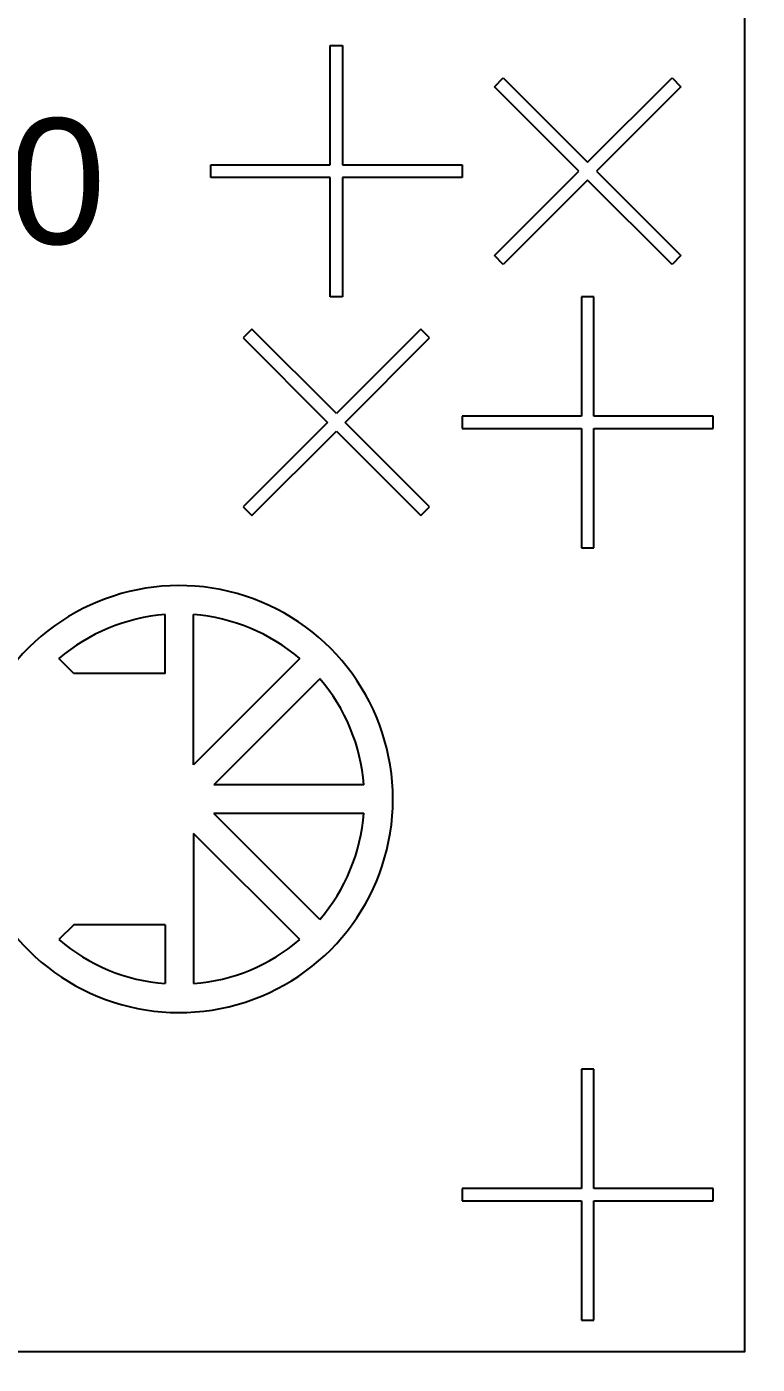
# Model space of a CAD drawing. Header units: inches. Extents: x -271009 to 5700, y -37000 to 38138.
# Drawn here: x -127951 to -125000, y 17255 to 22660 of the extents above; entities that cross this region are included whole.
import ezdxf

# ---------------------------------------------------------------- set-up
doc = ezdxf.new("R2010")
doc.units = ezdxf.units.IN
doc.header["$MEASUREMENT"] = 0
doc.styles.get("Standard").update_dxf_attribs({"font": 'arial.ttf'})

msp = doc.modelspace()

# ---------------------------------------------------------------- linework, layer by layer
for p, q in [((-126725.5, 22101.6), (-126725.5, 22583.8)), ((-126725.5, 22583.8), (-126674.7, 22583.8)), ((-126674.7, 22583.8), (-126674.7, 22101.6)), ((-126061.9, 22417.2), (-126026, 22453)), ((-126026, 22453), (-125685.1, 22112.1)), ((-125685.1, 22112.1), (-125344.2, 22453)), ((-125344.2, 22453), (-125308.3, 22417.2)), ((-125721, 22076.3), (-126061.9, 22417.2)), ((-125308.3, 22417.2), (-125649.2, 22076.3)), ((-127207.6, 22050.9), (-127207.6, 22101.6)), ((-127207.6, 22101.6), (-126725.5, 22101.6)), ((-126674.7, 22101.6), (-126192.6, 22101.6)), ((-126192.6, 22101.6), (-126192.6, 22050.9)), ((-126061.9, 21735.3), (-125721, 22076.3)), ((-125649.2, 22076.3), (-125308.3, 21735.3)), ((-126725.5, 22050.9), (-127207.6, 22050.9)), ((-126725.5, 21568.8), (-126725.5, 22050.9)), ((-126192.6, 22050.9), (-126674.7, 22050.9)), ((-126674.7, 22050.9), (-126674.7, 21568.8)), ((-125685.1, 22040.4), (-126026, 21699.5)), ((-125344.2, 21699.5), (-125685.1, 22040.4)), ((-126026, 21699.5), (-126061.9, 21735.3)), ((-125308.3, 21735.3), (-125344.2, 21699.5)), ((-126674.7, 21568.8), (-126725.5, 21568.8)), ((-125659.8, 21568.8), (-125710.5, 21568.8)), ((-125710.5, 21568.8), (-125710.5, 21086.6)), ((-125659.8, 21086.6), (-125659.8, 21568.8)), ((-127041, 21438), (-127076.9, 21402.2)), ((-126700.1, 21097.1), (-127041, 21438)), ((-126359.2, 21438), (-126700.1, 21097.1)), ((-126323.3, 21402.2), (-126359.2, 21438)), ((-127076.9, 21402.2), (-126736, 21061.3)), ((-126664.2, 21061.3), (-126323.3, 21402.2)), ((-126192.6, 21086.6), (-126192.6, 21035.9)), ((-125710.5, 21086.6), (-126192.6, 21086.6)), ((-125177.6, 21086.6), (-125659.8, 21086.6)), ((-125177.6, 21035.9), (-125177.6, 21086.6)), ((-126736, 21061.3), (-127076.9, 20720.3)), ((-127041, 20684.5), (-126700.1, 21025.4)), ((-126700.1, 21025.4), (-126359.2, 20684.5)), ((-126323.3, 20720.3), (-126664.2, 21061.3)), ((-126192.6, 21035.9), (-125710.5, 21035.9)), ((-125710.5, 21035.9), (-125710.5, 20553.8)), ((-125659.8, 20553.8), (-125659.8, 21035.9)), ((-125659.8, 21035.9), (-125177.6, 21035.9)), ((-127076.9, 20720.3), (-127059, 20702.4)), ((-127059, 20702.4), (-127041, 20684.5)), ((-126359.2, 20684.5), (-126323.3, 20720.3)), ((-125710.5, 20553.8), (-125659.8, 20553.8)), ((-127392, 20046.3), (-127392, 20284.3)), ((-127277, 19677.6), (-127277, 20284.3)), ((-127760.7, 20046.3), (-127821, 20106.6)), ((-126848, 20106.6), (-127277, 19677.6)), ((-127392, 20046.3), (-127760.7, 20046.3)), ((-126766.7, 20025.2), (-127195.6, 19596.3)), ((-126589, 19596.3), (-127195.6, 19596.3)), ((-126589, 19481.2), (-127195.6, 19481.2)), ((-126766.7, 19052.3), (-127195.6, 19481.2)), ((-127277, 19399.9), (-127277, 18793.2)), ((-126848, 18970.9), (-127277, 19399.9)), ((-127760.7, 19031.3), (-127821, 18970.9)), ((-127392, 19031.3), (-127760.7, 19031.3)), ((-127392, 19031.3), (-127392, 18793.2)), ((-125659.8, 18447.6), (-125710.5, 18447.6)), ((-125710.5, 18447.6), (-125710.5, 17965.5)), ((-125659.8, 17965.5), (-125659.8, 18447.6)), ((-126192.6, 17965.5), (-126192.6, 17914.8)), ((-125710.5, 17965.5), (-126192.6, 17965.5)), ((-125177.6, 17965.5), (-125659.8, 17965.5)), ((-125177.6, 17914.8), (-125177.6, 17965.5)), ((-126192.6, 17914.8), (-125710.5, 17914.8)), ((-125710.5, 17914.8), (-125710.5, 17432.6)), ((-125659.8, 17432.6), (-125659.8, 17914.8)), ((-125659.8, 17914.8), (-125177.6, 17914.8)), ((-125710.5, 17432.6), (-125659.8, 17432.6))]:
    msp.add_line(p, q)
msp.add_lwpolyline([(-137000, 35000, 6), (-113000, 35000)], format="xyb", close=True)
msp.add_lwpolyline([(-136114.2, 25831.8), (-125050.8, 25831.8), (-125050.8, 17305.8), (-136114.2, 17305.8)], close=True)
for radius, start, end in [(862.7, 216.0319, 143.9681), (747.7, 94.4117, 130.5883), (747.7, 49.4117, 85.5883), (747.7, 4.4117, 40.5883), (747.7, 319.4117, 355.5883), (747.7, 229.4117, 265.5883), (747.7, 274.4117, 310.5883)]:
    msp.add_arc((-127334.5, 19538.8), radius, start, end)

# ---------------------------------------------------------------- texts
at = {"insert": (-135109, 22289.5), "char_height": 507.5, "attachment_point": 1}
msp.add_mtext_dynamic_manual_height_columns('\\A1;\\pxqc;{\\fSwis721 BdOul BT|b0|i0|c0|p82;G60-U(10,60)-G60\\P200 x 9.186}', width=9047.065, gutter_width=1268.8, heights=[1564.1], dxfattribs=at)

doc.saveas('drawing.dxf')
